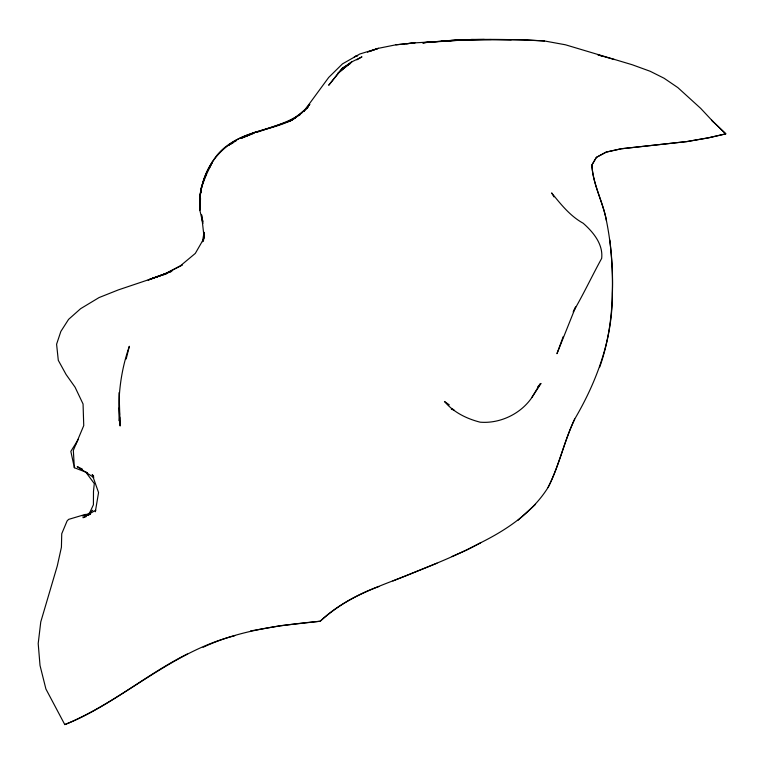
<?xml version="1.0" encoding="UTF-8"?>
<svg xmlns="http://www.w3.org/2000/svg" width="764" height="764" viewBox="0 0 764 764"><rect width="100%" height="100%" fill="white"/><g stroke="black" fill="none" stroke-linecap="round" stroke-linejoin="round"><path stroke-width="1.15" d="M203.797 236.162L203.797 232.59M204.351 232.38L203.396 241.309M74.471 465.4L74.356 467.711L87.554 472.811M200.54 198.439L199.862 210.243L202.899 223.489M200.884 192.538C203.052 174.058 213.442 156.028 228.646 145.16C248.042 129.689 274.906 130.415 295.63 117.828M119.566 417.574L119.27 421.002C117.713 395.666 120.922 370.292 129.345 346.293L126.175 358.975M202.47 241.72L204.026 232.437M201.352 188.765L199.748 197.141L199.862 210.243C198.22 190.456 204.895 170.792 216.976 155.245C238.75 128.772 276.797 132.229 302.563 112.384M201.381 190.398L199.748 197.141L201.152 187.81L203.396 182.434M203.281 182.529L206.662 173.8M201.553 187.724L204.103 179.148L212.564 161.767L209.231 168.452M250.516 630.969L280.054 625.735L320.202 621.256C344.325 598.05 376.327 587.344 406.897 575.435C431.765 565.245 456.939 555.543 480.632 542.774C506.828 529.7 532.241 512.711 548.074 487.442C559.248 465.553 564.138 441.191 574.729 419.025C597.142 380.854 612.833 338.041 612.289 293.309C613.234 269.023 611.21 244.604 606.454 220.767C603.054 201.792 592.759 184.372 591.909 164.995L596.388 157.346L606.224 152.093L621.17 148.779L687.017 141.56L708.543 137.816L725.8 133.853L711.532 120.129L725.8 133.853L708.534 137.797L687.008 141.55L621.17 148.779L606.224 152.093L596.417 157.365L591.89 164.986C592.864 184.363 602.977 201.811 606.463 220.767M599.721 367.026C614.065 326.448 614.571 282.384 609.815 240.03M563.221 336.59L556.956 353.694L575.664 306.966L574.127 309.936M166.485 273.713L118.334 289.9L99.043 297.578L80.621 308.685L68.579 319.381L60.853 331.442L56.593 344.22L58.293 360.322L66.096 374.522L75.073 387.205L83.056 403.984L83.744 425.596L73.334 450.407L74.356 467.711L70.842 451.362L78.367 439.338M574.729 419.025C564.109 441.181 559.296 465.572 548.074 487.442M88.681 514.917L93.409 504.765L93.485 491.386L94.297 483.583L85.683 471.971M573.153 311.893C583.39 294.446 592.014 275.985 601.679 258.366C603.264 244.098 593.208 232.103 583.171 223.231C570.135 216.069 560.843 204.274 551.627 192.91L553.986 196.902M75.531 444.572L76.715 442.518M449.318 404.891L444.467 401.472C453.587 412.321 466.556 418.682 480.069 422.167C499.723 423.829 520.313 414.126 531.572 397.968L540.339 383.499M531.906 397.452L540.998 383.471L537.827 386.708M303.7 111.506L328.721 77.412L342.473 63.88L359.854 53.986L378.381 48.323L395.876 44.809L415.043 42.86L471.751 39.489L523.569 39.747L544.455 40.96L565.456 44.789L632.172 64.73L650.164 71.272L664.05 78.224L677.83 87.593L700.693 108.373L713.423 121.992M303.795 111.573L309.831 104.391L302.143 112.48M306.574 108.755L308.007 107.218L291.819 120.368L256.465 132.478M517.763 520.485L535.526 504.345M87.249 514.774L92.73 510.237M296.461 116.921L288.687 121.638L297.807 116.138M298.399 115.736L300.338 114.552M236.601 140.519L228.646 145.16L232.886 142.973M350.619 63.431L342.368 68.216L328.826 85.1L342.368 68.216L351.717 61.903L361.964 56.851L356.807 59.85M234.71 635.734C172.444 651.463 125.602 698.726 67.576 723.479M187.314 653.994C145.093 675.089 108.908 707.273 64.778 724.578L45.907 688.994L40.024 665.482L38.2 643.546L40.759 621.944L57.281 565.933L61.416 547.234L61.741 533.74L67.079 520.972L68.607 519.386L85.005 514.506L89.751 514.096M480.632 542.793L466.909 549.908L451.944 556.545M245.597 136.403L256.532 131.752L241.806 138.122M182.443 265.051L164.336 274.161L148.13 280.063L171.814 271.277M241.644 138.083L253.18 133.538M203.109 647.261C239.791 630.09 280.302 625.153 320.173 621.218C337.373 605.804 357.17 594.22 378.934 586.504M436.979 563.192L392.916 580.965M64.778 724.578L67.566 723.451M171.585 271.382L150.069 279.166L167.039 273.206L163.878 274.639L180.619 265.643L195.307 253.409L204.169 238.034L201.534 214.703L202.766 221.312M357.581 55.629L354.334 56.794L357.619 55.638M367.446 52.172L378.381 48.323L369.566 51.398M86.227 516.598L82.961 517.706L95.71 510.209L95.328 511.756L98.556 492.57L92.224 474.53L93.724 476.192M90.314 514.201L82.34 515.748L89.121 514.774M87.478 514.544L89.751 514.296M395.876 44.809L415.043 42.86L406.543 43.71M87.488 514.583L89.76 514.42M425.252 42.517L422.979 42.66L471.751 39.489L511.221 39.804M427.515 42.373L433.178 42.01L422.54 42.765L451.658 40.349L491.262 39.518M484.3 39.422L461.246 39.833L441.773 41.16C475.924 38.544 510.285 39.184 544.455 40.96M453.549 409.494L451.304 409.036L454.532 410.392M601.564 55.867L597.954 54.865L614.447 59.554M82.311 469.058L77.221 466.632L93.781 477.51M202.441 219.755L202.88 222.085M119.222 407.842L119.566 414.651M119.681 416.924L120.139 426.006L119.06 392.639M351.717 61.903L337.936 73.315L351.717 61.903"/></g></svg>
